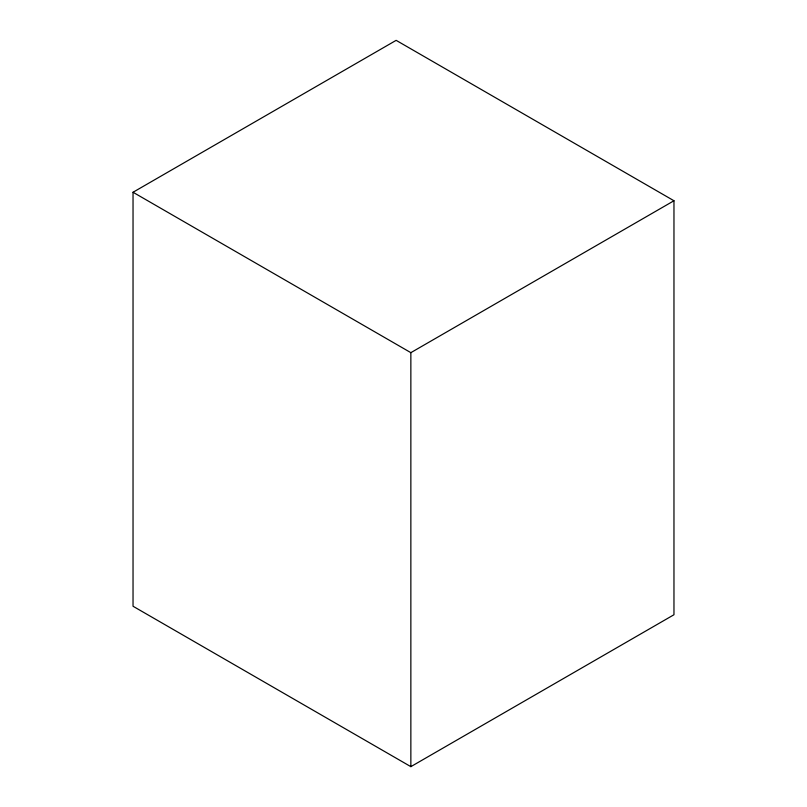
<?xml version="1.0" encoding="UTF-8"?>
<svg xmlns="http://www.w3.org/2000/svg" width="807" height="807" viewBox="0 0 807 807"><rect width="100%" height="100%" fill="white"/><g stroke="black" fill="none" stroke-linecap="round" stroke-linejoin="round"><path stroke-width="1.21" d="M133.034 192.258L396.146 40.35L673.966 200.751L673.966 614.742L410.854 766.65L133.034 606.249L133.034 192.258L410.854 352.659L673.966 200.751M410.854 352.659L410.854 766.65"/></g></svg>
